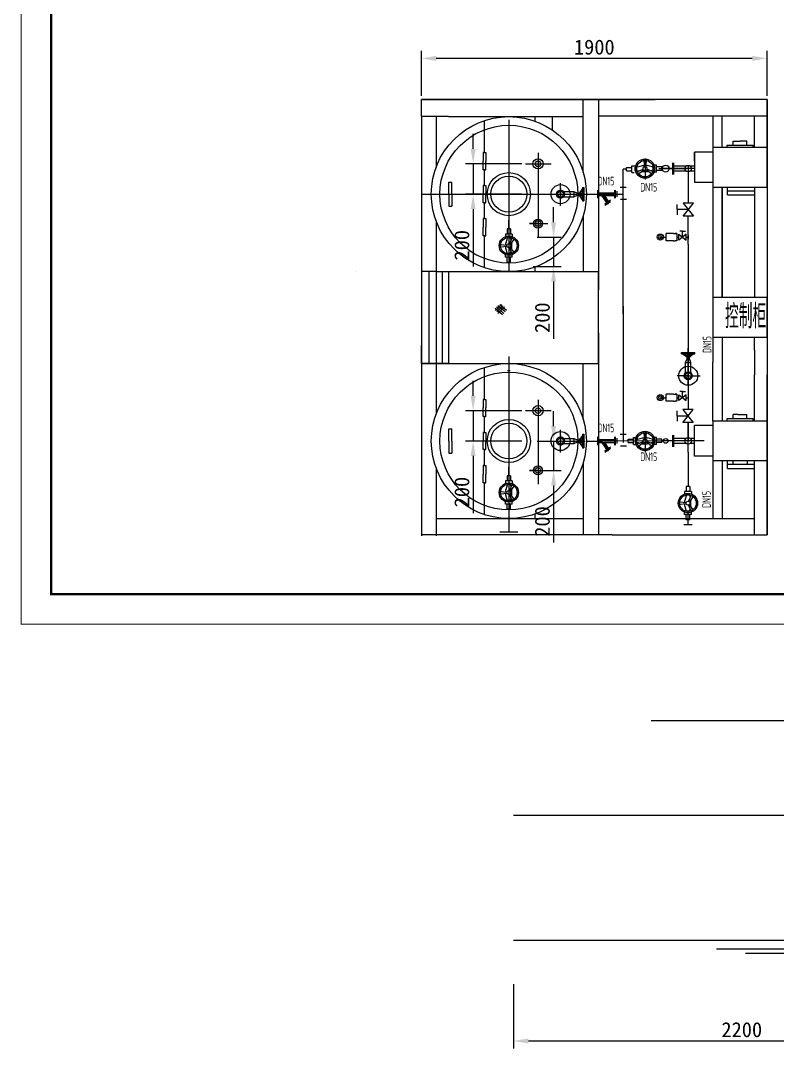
# Model space of a CAD drawing. Header units: millimetres. Extents: x 74 to 371, y -52 to 229.
# Drawn here: x 74.2 to 200.7, y -51.7 to 120.2 of the extents above; entities that cross this region are included whole.
import ezdxf
from ezdxf.enums import TextEntityAlignment as Align

# ---------------------------------------------------------------- set-up
doc = ezdxf.new("R2010")
doc.units = ezdxf.units.MM
doc.header["$PDMODE"] = 35
doc.styles.add('S1', font='isocp.shx', dxfattribs={"width": 0.6, "height": 4.5, "bigfont": 'chinese.shx'})
doc.dimstyles.new('ISO-25', dxfattribs={"dimtxt": 2.5, "dimasz": 2.5, "dimexe": 1.25, "dimexo": 0.625, "dimtad": 1, "dimtxsty": 'Standard', "dimcen": 2.5, "dimadec": 0, "dimazin": 0, "dimtfac": 1, "dimtmove": 0, "dimatfit": 3, "dimfxl": 0, "dimarcsym": 0})

# ---------------------------------------------------------------- blocks, each defined once
blk = doc.blocks.new('*D17')
at = {"color": 0, "lineweight": -2}
for p, q in [((163.27, 86.46), (163.27, 88.96)), ((160.54, 83.96), (164.52, 83.96)), ((163.27, 83.96), (163.27, 79.04)), ((159.84, 79.04), (164.52, 79.04)), ((163.27, 76.54), (163.27, 66.96))]:
    blk.add_line(p, q, dxfattribs=at)
at = {"color": 0}
for points in [[(162.85, 86.46), (163.68, 86.46), (163.27, 83.96)], [(162.85, 76.54), (163.68, 76.54), (163.27, 79.04)]]:
    blk.add_solid(points, dxfattribs=at)
at = {"layer": 'Defpoints', "color": 0}
for p in [(159.92, 83.96), (159.22, 79.04), (163.27, 79.04)]:
    blk.add_point(p, dxfattribs=at)
at = {"color": 0, "insert": (161.39, 70.5), "char_height": 2.5, "attachment_point": 5, "rotation": 90}
blk.add_mtext('\\A1;200', dxfattribs=at)
blk = doc.blocks.new('*D18')
at = {"color": 0, "lineweight": -2}
for p, q in [((149.81, 98.74), (149.81, 101.24)), ((157.95, 96.24), (148.56, 96.24)), ((149.81, 96.24), (149.81, 91.16)), ((157.95, 91.16), (148.56, 91.16)), ((149.81, 88.66), (149.81, 79.08))]:
    blk.add_line(p, q, dxfattribs=at)
at = {"color": 0}
for points in [[(149.4, 98.74), (150.23, 98.74), (149.81, 96.24)], [(149.4, 88.66), (150.23, 88.66), (149.81, 91.16)]]:
    blk.add_solid(points, dxfattribs=at)
at = {"layer": 'Defpoints', "color": 0}
for p in [(158.58, 96.24), (149.81, 91.16), (158.58, 91.16)]:
    blk.add_point(p, dxfattribs=at)
at = {"color": 0, "insert": (147.94, 82.62), "char_height": 2.5, "attachment_point": 5, "rotation": 90}
blk.add_mtext('\\A1;200', dxfattribs=at)
blk = doc.blocks.new('*D21')
at = {"color": 0, "lineweight": -2}
for p, q in [((163.27, 52.38), (163.27, 54.88)), ((160.54, 49.88), (164.52, 49.88)), ((163.27, 49.88), (163.27, 44.96)), ((159.84, 44.96), (164.52, 44.96)), ((163.27, 42.46), (163.27, 32.88))]:
    blk.add_line(p, q, dxfattribs=at)
at = {"color": 0}
for points in [[(162.85, 52.38), (163.68, 52.38), (163.27, 49.88)], [(162.85, 42.46), (163.68, 42.46), (163.27, 44.96)]]:
    blk.add_solid(points, dxfattribs=at)
at = {"layer": 'Defpoints', "color": 0}
for p in [(159.92, 49.88), (159.22, 44.96), (163.27, 44.96)]:
    blk.add_point(p, dxfattribs=at)
at = {"color": 0, "insert": (161.39, 36.42), "char_height": 2.5, "attachment_point": 5, "rotation": 90}
blk.add_mtext('\\A1;200', dxfattribs=at)
blk = doc.blocks.new('*D22')
at = {"color": 0, "lineweight": -2}
for p, q in [((149.81, 57.45), (149.81, 59.95)), ((157.95, 54.95), (148.56, 54.95)), ((149.81, 54.95), (149.81, 49.88)), ((157.95, 49.88), (148.56, 49.88)), ((149.81, 47.38), (149.81, 37.79))]:
    blk.add_line(p, q, dxfattribs=at)
at = {"color": 0}
for points in [[(149.4, 57.45), (150.23, 57.45), (149.81, 54.95)], [(149.4, 47.38), (150.23, 47.38), (149.81, 49.88)]]:
    blk.add_solid(points, dxfattribs=at)
at = {"layer": 'Defpoints', "color": 0}
for p in [(158.58, 54.95), (149.81, 49.88), (158.58, 49.88)]:
    blk.add_point(p, dxfattribs=at)
at = {"color": 0, "insert": (147.94, 41.34), "char_height": 2.5, "attachment_point": 5, "rotation": 90}
blk.add_mtext('\\A1;200', dxfattribs=at)
blk = doc.blocks.new('*D39')
at = {"color": 0, "lineweight": -2}
for p, q in [((232.88, -32.21), (232.88, -51.7)), ((156.56, -40.93), (156.56, -51.7)), ((159.06, -50.45), (230.38, -50.45))]:
    blk.add_line(p, q, dxfattribs=at)
at = {"color": 0}
for points in [[(159.06, -50.04), (159.06, -50.87), (156.56, -50.45)], [(230.38, -50.04), (230.38, -50.87), (232.88, -50.45)]]:
    blk.add_solid(points, dxfattribs=at)
at = {"layer": 'Defpoints', "color": 0}
for p in [(232.88, -31.59), (156.56, -40.31), (232.88, -50.45)]:
    blk.add_point(p, dxfattribs=at)
at = {"color": 0, "insert": (194.72, -48.58), "char_height": 2.5, "attachment_point": 5}
blk.add_mtext('\\A1;2200', dxfattribs=at)
blk = doc.blocks.new('*D40')
at = {"color": 0, "lineweight": -2}
for p, q in [((210.76, -32.53), (210.76, -30.03)), ((190.51, -35.03), (212.01, -35.03)), ((195.34, -35.75), (212.01, -35.75)), ((210.76, -35.03), (210.76, -35.75)), ((210.76, -38.25), (210.76, -45.75))]:
    blk.add_line(p, q, dxfattribs=at)
at = {"color": 0}
for points in [[(210.34, -32.53), (211.18, -32.53), (210.76, -35.03)], [(210.34, -38.25), (211.18, -38.25), (210.76, -35.75)]]:
    blk.add_solid(points, dxfattribs=at)
at = {"layer": 'Defpoints', "color": 0}
for p in [(189.88, -35.03), (194.72, -35.75), (210.76, -35.75)]:
    blk.add_point(p, dxfattribs=at)
at = {"color": 0, "insert": (208.88, -43.25), "char_height": 2.5, "attachment_point": 5, "rotation": 90}
blk.add_mtext('\\A1;20', dxfattribs=at)
blk = doc.blocks.new('*D43')
at = {"color": 0, "lineweight": -2}
for p, q in [((141.16, 107.63), (141.16, 115.12)), ((196.48, 113.87), (143.66, 113.87)), ((198.98, 107.63), (198.98, 115.12))]:
    blk.add_line(p, q, dxfattribs=at)
at = {"color": 0}
for points in [[(143.66, 114.28), (143.66, 113.45), (141.16, 113.87)], [(196.48, 114.28), (196.48, 113.45), (198.98, 113.87)]]:
    blk.add_solid(points, dxfattribs=at)
at = {"layer": 'Defpoints', "color": 0}
for p in [(141.16, 113.87), (141.16, 107), (198.98, 107)]:
    blk.add_point(p, dxfattribs=at)
at = {"color": 0, "insert": (170.07, 115.74), "char_height": 2.5, "attachment_point": 5}
blk.add_mtext('\\A1;1900', dxfattribs=at)

msp = doc.modelspace()

# ---------------------------------------------------------------- linework, layer by layer
at = {"color": 0}
for p, q in [((141.164, 107), (145.703, 107)), ((141.164, 107), (141.24, 107)), ((198.983, 107), (141.164, 107)), ((141.164, 104.12), (141.164, 107)), ((145.703, 107), (180.263, 107)), ((168.221, 94.803), (168.221, 107)), ((170.75, 107), (170.75, 75.149)), ((198.983, 99.325), (198.983, 107)), ((198.983, 107), (198.983, 34.172)), ((141.164, 104.12), (141.164, 78.2)), ((145.703, 104.12), (141.164, 104.12)), ((143.622, 104.12), (143.622, 95.64)), ((145.703, 104.12), (168.221, 104.12)), ((151.715, 98.125), (151.715, 103.465)), ((155.783, 103.614), (155.783, 78.2)), ((160.105, 104.12), (160.105, 103.379)), ((163.038, 104.12), (163.038, 101.9)), ((170.75, 104.248), (198.983, 104.248)), ((189.898, 104.248), (189.898, 67.248)), ((191.416, 98.956), (191.416, 104.248)), ((196.823, 98.956), (196.823, 104.248)), ((198.983, 98.313), (198.983, 104.84)), ((193.279, 99.325), (193.279, 100.022)), ((193.279, 100.022), (194.434, 100.022)), ((195.589, 100.022), (194.434, 100.022)), ((195.589, 99.325), (195.589, 100.022)), ((151.715, 98.125), (151.484, 98.125)), ((151.484, 98.125), (151.484, 96.685)), ((151.715, 98.125), (151.945, 98.125)), ((151.715, 98.125), (151.945, 98.125)), ((151.945, 98.125), (151.945, 96.685)), ((151.945, 98.125), (151.945, 96.685)), ((160.66, 98.051), (160.66, 83.927)), ((189.898, 98.187), (186.829, 98.187)), ((186.829, 96.697), (186.829, 98.187)), ((186.829, 98.187), (186.829, 93.102)), ((198.983, 98.956), (189.898, 98.956)), ((189.898, 98.956), (189.898, 92.332)), ((189.898, 98.187), (189.898, 93.102)), ((196.63, 99.325), (192.238, 99.325)), ((192.238, 99.325), (192.238, 98.956)), ((196.63, 98.956), (196.63, 99.325)), ((198.983, 92.332), (198.983, 98.956)), ((198.983, 98.956), (198.983, 65.085)), ((151.484, 95.245), (151.484, 96.685)), ((151.945, 95.245), (151.945, 96.685)), ((151.945, 95.245), (151.945, 96.685)), ((178.347, 96.742), (178.46, 95.737)), ((178.543, 97.121), (178.543, 93.633)), ((178.738, 96.742), (178.626, 95.737)), ((183.168, 94.454), (183.168, 96.398)), ((183.168, 94.454), (183.168, 96.398)), ((183.384, 94.454), (183.384, 96.398)), ((183.384, 94.454), (183.384, 96.398)), ((186.829, 96.697), (186.829, 94.154)), ((151.715, 95.245), (151.484, 95.245)), ((151.715, 92.6), (151.715, 95.245)), ((151.715, 95.245), (151.945, 95.245)), ((151.715, 95.245), (151.945, 95.245)), ((158.578, 96.238), (162.863, 96.238)), ((174.891, 78.033), (174.891, 95.336)), ((175.461, 95.336), (174.891, 95.336)), ((175.461, 95.624), (176.325, 95.624)), ((175.461, 95.048), (175.461, 95.624)), ((175.461, 95.048), (176.325, 95.048)), ((176.325, 95.912), (176.901, 95.912)), ((176.325, 94.76), (176.325, 95.912)), ((176.325, 94.76), (176.748, 94.76)), ((176.901, 95.011), (176.901, 95.661)), ((176.901, 95.624), (177.05, 95.624)), ((176.901, 95.048), (177.05, 95.048)), ((177.305, 94.937), (178.232, 95.342)), ((177.338, 95.714), (178.111, 95.928)), ((177.338, 95.138), (177.599, 95.065)), ((177.5, 94.598), (178.315, 95.198)), ((177.988, 94.957), (178.111, 94.923)), ((178.111, 95.928), (178.438, 95.928)), ((178.111, 94.923), (178.975, 94.923)), ((178.647, 95.928), (178.975, 95.928)), ((179.585, 94.598), (178.771, 95.198)), ((179.781, 94.937), (178.854, 95.342)), ((179.748, 95.714), (178.975, 95.928)), ((179.098, 94.957), (178.975, 94.923)), ((179.748, 95.138), (179.486, 95.065)), ((179.748, 95.714), (179.896, 95.714)), ((179.748, 95.138), (179.896, 95.138)), ((179.896, 95.101), (179.896, 95.751)), ((180.472, 96.002), (180.049, 96.002)), ((180.472, 94.85), (180.049, 94.85)), ((180.472, 94.85), (180.472, 96.002)), ((181.336, 95.714), (180.472, 95.714)), ((181.336, 95.138), (180.472, 95.138)), ((180.844, 95.426), (185.481, 95.426)), ((181.336, 95.138), (181.336, 95.714)), ((182.676, 95.426), (181.336, 95.426)), ((184.763, 95.426), (182.006, 95.426)), ((184.763, 95.426), (182.006, 95.426)), ((183.839, 95.426), (182.006, 95.426)), ((185.405, 95.839), (183.384, 95.839)), ((185.421, 95.013), (183.384, 95.013)), ((186.933, 95.426), (183.909, 95.426)), ((185.786, 89.655), (185.786, 95.839)), ((186.829, 95.839), (186.123, 95.839)), ((186.829, 95.013), (186.123, 95.013)), ((145.732, 91.16), (145.732, 93.176)), ((145.732, 93.176), (146.25, 93.176)), ((146.25, 91.16), (146.25, 93.176)), ((164.423, 89.235), (164.423, 93.009)), ((189.898, 93.102), (186.829, 93.102)), ((141.164, 91.16), (174.891, 91.16)), ((145.732, 91.16), (145.732, 89.144)), ((146.25, 91.16), (146.25, 89.144)), ((151.715, 92.6), (151.484, 92.6)), ((151.715, 92.6), (151.484, 92.6)), ((151.484, 92.6), (151.484, 91.16)), ((151.484, 92.6), (151.484, 91.16)), ((151.484, 89.72), (151.484, 91.16)), ((151.484, 89.72), (151.484, 91.16)), ((151.715, 92.6), (151.945, 92.6)), ((151.715, 92.6), (151.945, 92.6)), ((151.945, 92.6), (151.945, 91.16)), ((151.945, 92.6), (151.945, 91.16)), ((151.945, 89.72), (151.945, 91.16)), ((151.945, 89.72), (151.945, 91.16)), ((163.406, 91.16), (168.557, 91.16)), ((164.423, 92.087), (164.423, 90.358)), ((164.945, 91.592), (166.647, 91.592)), ((166.647, 91.592), (167.255, 91.354)), ((166.647, 91.592), (166.647, 90.728)), ((167.255, 91.354), (167.582, 91.354)), ((167.255, 91.354), (167.255, 90.967)), ((167.582, 91.463), (167.582, 90.858)), ((167.813, 91.463), (167.582, 91.463)), ((168.095, 92.098), (167.623, 91.463)), ((168.095, 91.929), (167.748, 91.463)), ((167.813, 91.463), (167.813, 90.858)), ((167.813, 91.354), (168.095, 91.354)), ((168.095, 92.289), (168.095, 90.031)), ((168.095, 92.289), (168.297, 92.289)), ((168.297, 92.289), (168.297, 90.031)), ((168.743, 91.161), (171.44, 91.16)), ((170.649, 90.48), (170.649, 91.841)), ((173.628, 91.161), (170.649, 91.161)), ((170.75, 90.48), (170.75, 91.841)), ((170.75, 91.401), (173.527, 91.401)), ((173.527, 90.48), (173.527, 91.841)), ((173.628, 90.48), (173.628, 91.841)), ((173.826, 91.661), (173.826, 90.718)), ((174.387, 92.305), (175.394, 92.305)), ((174.487, 91.16), (174.891, 91.16)), ((189.898, 92.332), (198.983, 92.332)), ((189.898, 92.332), (189.898, 73.872)), ((191.416, 92.332), (191.416, 73.872)), ((191.416, 73.872), (191.416, 92.332)), ((192.336, 91.037), (192.336, 92.332)), ((196.823, 91.685), (192.336, 91.685)), ((196.823, 92.332), (196.823, 73.872)), ((151.715, 89.72), (151.484, 89.72)), ((151.715, 89.72), (151.484, 89.72)), ((151.715, 89.72), (151.509, 89.72)), ((151.715, 89.72), (151.509, 89.72)), ((151.715, 89.72), (151.945, 89.72)), ((151.715, 89.72), (151.945, 89.72)), ((151.715, 87.065), (151.715, 89.72)), ((151.715, 87.065), (151.715, 89.72)), ((164.945, 90.728), (166.647, 90.728)), ((166.647, 90.728), (167.255, 90.967)), ((167.255, 90.967), (167.582, 90.967)), ((167.813, 90.858), (167.582, 90.858)), ((168.095, 90.223), (167.623, 90.858)), ((168.095, 90.392), (167.748, 90.858)), ((167.813, 90.967), (168.095, 90.967)), ((168.095, 90.031), (168.297, 90.031)), ((170.75, 90.92), (173.527, 90.92)), ((171.332, 90.894), (172.088, 89.723)), ((171.549, 90.92), (172.416, 89.578)), ((171.783, 90.92), (172.409, 89.951)), ((171.815, 89.536), (172.76, 90.197)), ((171.854, 89.292), (172.798, 89.953)), ((174.429, 90.336), (175.456, 90.336)), ((183.946, 88.575), (183.946, 89.438)), ((184.906, 87.495), (186.65, 89.655)), ((184.922, 89.655), (186.634, 87.495)), ((186.65, 89.655), (184.922, 89.655)), ((192.336, 91.037), (196.823, 91.037)), ((145.732, 89.144), (146.25, 89.144)), ((185.778, 88.575), (183.946, 88.575)), ((183.946, 88.575), (183.946, 87.712)), ((143.622, 86.681), (143.622, 78.2)), ((151.484, 87.065), (151.484, 85.625)), ((151.484, 87.065), (151.484, 85.625)), ((151.715, 87.065), (151.484, 87.065)), ((151.715, 87.065), (151.484, 87.065)), ((151.715, 87.065), (151.509, 87.065)), ((151.715, 87.065), (151.509, 87.065)), ((151.715, 87.065), (151.945, 87.065)), ((151.715, 87.065), (151.945, 87.065)), ((151.945, 87.065), (151.945, 85.625)), ((155.79, 85.305), (155.786, 86.807)), ((160.66, 86.243), (159.218, 86.243)), ((159.218, 86.243), (162.321, 86.243)), ((168.221, 87.518), (168.221, 78.2)), ((186.634, 87.495), (184.906, 87.495)), ((186.634, 87.495), (184.906, 87.495)), ((185.764, 86.415), (185.77, 87.495)), ((185.764, 82.793), (185.764, 86.415)), ((151.484, 84.185), (151.484, 85.625)), ((151.945, 84.185), (151.945, 85.625)), ((156.359, 84.479), (155.207, 84.479)), ((155.207, 84.479), (155.207, 84.055)), ((155.495, 85.343), (155.495, 84.479)), ((156.071, 85.343), (155.495, 85.343)), ((156.071, 85.343), (156.071, 84.479)), ((156.359, 84.479), (156.359, 84.055)), ((182.061, 83.367), (182.061, 84.554)), ((182.718, 84.554), (182.061, 84.554)), ((183.323, 84.554), (182.389, 84.554)), ((183.323, 84.554), (183.863, 84.554)), ((183.863, 84.554), (183.561, 84.554)), ((183.863, 84.554), (183.863, 83.367)), ((184.219, 84.453), (185.429, 83.477)), ((184.219, 83.485), (184.219, 84.453)), ((184.219, 83.485), (184.219, 84.453)), ((185.429, 84.444), (184.219, 83.485)), ((184.824, 84.991), (184.341, 84.991)), ((184.824, 83.965), (184.824, 84.991)), ((184.824, 84.991), (185.307, 84.991)), ((185.429, 83.477), (185.429, 84.444)), ((185.764, 83.621), (185.764, 85.063)), ((185.764, 84.3), (185.764, 83.621)), ((151.715, 84.185), (151.484, 84.185)), ((151.715, 84.185), (151.945, 84.185)), ((151.715, 78.856), (151.715, 84.185)), ((151.715, 78.856), (151.715, 84.185)), ((154.467, 82.745), (155.472, 82.632)), ((155.495, 83.754), (155.281, 82.981)), ((155.281, 82.653), (155.281, 82.981)), ((156.108, 83.903), (155.458, 83.903)), ((155.495, 83.754), (155.495, 83.903)), ((156.272, 83.787), (155.867, 82.86)), ((156.611, 83.592), (156.011, 82.777)), ((156.071, 83.754), (156.071, 83.903)), ((156.071, 83.754), (156.144, 83.493)), ((156.252, 83.104), (156.286, 82.981)), ((156.286, 82.117), (156.286, 82.981)), ((181.1, 83.961), (182.061, 83.961)), ((182.718, 83.367), (182.061, 83.367)), ((183.323, 83.367), (182.718, 83.367)), ((183.323, 83.367), (183.561, 83.367)), ((183.863, 83.367), (183.561, 83.367)), ((183.863, 83.961), (184.219, 83.961)), ((185.429, 83.96), (185.764, 83.96)), ((185.764, 82.793), (185.764, 65.454)), ((154.467, 82.354), (155.472, 82.466)), ((155.207, 80.619), (155.207, 81.195)), ((155.281, 82.117), (155.281, 82.445)), ((155.495, 81.344), (155.281, 82.117)), ((156.108, 81.195), (155.458, 81.195)), ((155.495, 81.195), (155.495, 81.344)), ((156.272, 81.311), (155.867, 82.238)), ((156.611, 81.506), (156.011, 82.321)), ((156.071, 81.344), (156.144, 81.605)), ((156.071, 81.195), (156.071, 81.344)), ((156.252, 81.994), (156.286, 82.117)), ((156.359, 80.619), (156.359, 81.043)), ((156.359, 80.619), (155.207, 80.619)), ((155.495, 79.755), (155.495, 80.619)), ((156.071, 79.755), (155.495, 79.755)), ((156.071, 79.755), (156.071, 80.619)), ((130.179, 78.2), (130.179, 78.2)), ((141.164, 78.2), (141.164, 75.32)), ((143.622, 78.2), (141.164, 78.2)), ((141.164, 78.2), (141.164, 62.837)), ((142.393, 78.2), (142.393, 62.837)), ((143.622, 78.2), (145.703, 78.2)), ((143.622, 78.2), (143.622, 62.837)), ((144.663, 78.2), (144.663, 62.837)), ((145.703, 78.2), (168.221, 78.2)), ((145.703, 78.2), (145.703, 62.837)), ((160.105, 78.942), (160.105, 78.2)), ((168.221, 78.2), (170.75, 78.2)), ((170.75, 62.837), (170.75, 78.2)), ((174.891, 71.124), (174.891, 78.033)), ((154.548, 72.705), (153.531, 71.687)), ((154.932, 71.225), (153.721, 72.3)), ((154.769, 72.471), (153.802, 71.503)), ((155.079, 72.313), (153.96, 71.193)), ((155.146, 71.467), (153.969, 72.511)), ((155.389, 71.679), (154.276, 72.666)), ((174.891, 72.447), (174.891, 49.605)), ((198.983, 73.872), (189.898, 73.872)), ((198.983, 67.248), (198.983, 73.872)), ((154.727, 70.982), (153.514, 72.058)), ((141.164, 68.12), (141.164, 40.96)), ((170.75, 67.949), (170.75, 40.96)), ((189.898, 67.248), (198.983, 67.248)), ((189.898, 67.248), (189.898, 63.08)), ((191.416, 67.248), (191.416, 63.08)), ((196.823, 65.085), (196.823, 67.248)), ((141.164, 62.837), (141.164, 65.852)), ((141.164, 65.717), (141.24, 65.717)), ((141.164, 62.837), (141.164, 65.717)), ((141.164, 64.277), (141.164, 65.717)), ((170.75, 65.717), (170.75, 34.172)), ((185.764, 65.454), (185.764, 55.132)), ((185.768, 60.795), (185.768, 65.421)), ((155.783, 64.036), (155.783, 61.639)), ((184.64, 64.668), (186.897, 64.668)), ((184.64, 64.467), (184.64, 64.668)), ((184.64, 64.467), (186.897, 64.467)), ((184.831, 64.467), (185.466, 63.994)), ((185, 64.467), (185.466, 64.12)), ((185.336, 63.019), (185.575, 63.627)), ((185.466, 64.185), (186.071, 64.185)), ((185.466, 64.185), (185.466, 63.953)), ((185.466, 63.953), (186.071, 63.953)), ((185.575, 64.185), (185.575, 64.467)), ((185.575, 63.627), (185.575, 63.953)), ((185.575, 63.627), (185.962, 63.627)), ((185.962, 64.185), (185.962, 64.467)), ((185.962, 63.627), (185.962, 63.953)), ((186.2, 63.019), (185.962, 63.627)), ((186.537, 64.467), (186.071, 64.12)), ((186.706, 64.467), (186.071, 63.994)), ((186.071, 64.185), (186.071, 63.953)), ((186.897, 64.467), (186.897, 64.668)), ((196.823, 65.085), (196.823, 60.92)), ((198.983, 65.085), (198.983, 60.92)), ((141.164, 62.837), (141.164, 36.917)), ((145.703, 62.837), (141.164, 62.837)), ((141.164, 62.837), (170.75, 62.837)), ((143.622, 62.837), (143.622, 54.357)), ((145.703, 62.837), (168.221, 62.837)), ((151.715, 56.842), (151.715, 62.182)), ((155.783, 62.331), (155.783, 35.477)), ((168.221, 53.52), (168.221, 62.837)), ((185.336, 61.317), (185.336, 63.019)), ((185.336, 63.019), (186.2, 63.019)), ((186.2, 61.317), (186.2, 63.019)), ((189.898, 53.22), (189.898, 63.08)), ((191.416, 63.08), (191.416, 53.22)), ((155.99, 61.639), (155.536, 61.639)), ((185.768, 60.795), (183.944, 60.795)), ((184.842, 60.795), (186.571, 60.795)), ((185.768, 59.728), (185.768, 60.795)), ((186.446, 60.795), (187.737, 60.795)), ((196.823, 53.22), (196.823, 60.92)), ((198.983, 40.96), (198.983, 60.92)), ((185.768, 59.203), (185.768, 59.728)), ((151.715, 56.842), (151.484, 56.842)), ((151.484, 56.842), (151.484, 55.402)), ((151.715, 56.842), (151.945, 56.842)), ((151.715, 56.842), (151.945, 56.842)), ((151.945, 56.842), (151.945, 55.402)), ((151.945, 56.842), (151.945, 55.402)), ((160.66, 56.768), (160.66, 42.644)), ((181.1, 57.121), (182.061, 57.121)), ((182.061, 56.528), (182.061, 57.714)), ((182.718, 57.714), (182.061, 57.714)), ((183.323, 57.714), (182.389, 57.714)), ((183.323, 57.714), (183.863, 57.714)), ((183.863, 57.714), (183.561, 57.714)), ((183.863, 57.714), (183.863, 56.528)), ((183.863, 57.121), (184.219, 57.121)), ((184.219, 57.613), (185.429, 56.637)), ((184.219, 56.646), (184.219, 57.613)), ((184.219, 56.646), (184.219, 57.613)), ((185.429, 57.605), (184.219, 56.646)), ((184.824, 58.151), (184.341, 58.151)), ((184.824, 57.125), (184.824, 58.151)), ((184.824, 58.151), (185.307, 58.151)), ((185.429, 56.637), (185.429, 57.605)), ((185.429, 57.121), (185.764, 57.121)), ((185.764, 57.121), (185.764, 56.936)), ((151.484, 53.962), (151.484, 55.402)), ((151.945, 53.962), (151.945, 55.402)), ((151.945, 53.962), (151.945, 55.402)), ((182.718, 56.528), (182.061, 56.528)), ((183.323, 56.528), (182.718, 56.528)), ((183.323, 56.528), (183.561, 56.528)), ((183.863, 56.528), (183.561, 56.528)), ((186.62, 55.132), (184.892, 55.132)), ((184.892, 55.132), (186.103, 53.605)), ((185.383, 53.6), (186.62, 55.132)), ((151.715, 53.962), (151.484, 53.962)), ((151.715, 51.317), (151.715, 53.962)), ((151.715, 53.962), (151.945, 53.962)), ((151.715, 53.962), (151.945, 53.962)), ((158.578, 54.955), (162.863, 54.955)), ((183.916, 54.052), (183.916, 54.915)), ((183.916, 54.052), (183.916, 53.189)), ((185.748, 54.052), (183.916, 54.052)), ((184.876, 52.972), (185.383, 53.6)), ((186.103, 53.605), (186.604, 52.972)), ((196.63, 53.588), (192.238, 53.588)), ((192.238, 53.588), (192.238, 53.22)), ((194.075, 54.286), (193.279, 54.286)), ((193.279, 53.588), (193.279, 54.286)), ((194.075, 54.286), (195.589, 54.286)), ((195.589, 53.588), (195.589, 54.286)), ((196.63, 53.22), (196.63, 53.588)), ((145.732, 49.877), (145.732, 51.893)), ((145.732, 51.893), (146.25, 51.893)), ((146.25, 49.877), (146.25, 51.893)), ((164.423, 47.952), (164.423, 51.726)), ((186.604, 52.972), (184.876, 52.972)), ((185.764, 51.828), (185.74, 52.972)), ((185.764, 52.972), (185.764, 49.893)), ((185.764, 48.024), (185.764, 51.828)), ((185.764, 51.828), (185.764, 49.926)), ((186.829, 47.365), (186.829, 52.45)), ((188.343, 52.45), (186.829, 52.45)), ((189.898, 52.45), (188.343, 52.45)), ((198.983, 53.22), (189.898, 53.22)), ((189.898, 53.22), (189.898, 46.596)), ((189.898, 52.45), (189.898, 47.365)), ((145.732, 49.877), (145.732, 47.861)), ((146.25, 49.877), (146.25, 47.861)), ((151.715, 51.317), (151.484, 51.317)), ((151.715, 51.317), (151.484, 51.317)), ((151.484, 51.317), (151.484, 49.877)), ((151.484, 51.317), (151.484, 49.877)), ((151.484, 48.437), (151.484, 49.877)), ((151.484, 48.437), (151.484, 49.877)), ((151.715, 51.317), (151.945, 51.317)), ((151.715, 51.317), (151.945, 51.317)), ((151.945, 51.317), (151.945, 49.877)), ((151.945, 51.317), (151.945, 49.877)), ((151.945, 48.437), (151.945, 49.877)), ((151.945, 48.437), (151.945, 49.877)), ((163.406, 49.877), (168.557, 49.877)), ((164.423, 50.804), (164.423, 49.075)), ((164.945, 50.309), (166.647, 50.309)), ((166.647, 50.309), (167.255, 50.071)), ((166.647, 50.309), (166.647, 49.445)), ((167.255, 50.071), (167.582, 50.071)), ((167.255, 50.071), (167.255, 49.684)), ((167.582, 50.18), (167.582, 49.575)), ((167.813, 50.18), (167.582, 50.18)), ((168.095, 50.815), (167.623, 50.18)), ((168.095, 50.646), (167.748, 50.18)), ((167.813, 50.18), (167.813, 49.575)), ((167.813, 50.071), (168.095, 50.071)), ((168.095, 51.006), (168.095, 48.748)), ((168.095, 51.006), (168.297, 51.006)), ((168.297, 51.006), (168.297, 48.748)), ((168.743, 49.878), (171.44, 49.877)), ((170.649, 49.197), (170.649, 50.558)), ((173.628, 49.877), (170.649, 49.877)), ((170.75, 49.197), (170.75, 50.558)), ((170.75, 50.118), (173.527, 50.118)), ((183.134, 49.891), (172.465, 49.877)), ((173.527, 49.197), (173.527, 50.558)), ((173.628, 49.197), (173.628, 50.558)), ((173.826, 50.378), (173.826, 49.435)), ((174.387, 51.022), (175.394, 51.022)), ((175.749, 50.181), (176.613, 50.181)), ((175.749, 49.605), (175.749, 50.181)), ((176.613, 49.317), (176.613, 50.469)), ((176.613, 50.469), (177.189, 50.469)), ((177.189, 49.568), (177.189, 50.218)), ((177.189, 50.181), (177.338, 50.181)), ((177.338, 50.181), (178.111, 50.395)), ((178.111, 50.395), (178.438, 50.395)), ((178.347, 51.21), (178.46, 50.204)), ((178.543, 51.473), (178.543, 47.985)), ((178.738, 51.21), (178.626, 50.204)), ((178.647, 50.395), (178.975, 50.395)), ((179.748, 50.181), (178.975, 50.395)), ((179.748, 50.181), (179.896, 50.181)), ((179.896, 49.568), (179.896, 50.218)), ((180.472, 50.469), (180.049, 50.469)), ((180.472, 49.317), (180.472, 50.469)), ((181.336, 50.181), (180.472, 50.181)), ((181.336, 49.605), (181.336, 50.181)), ((182.006, 49.893), (181.336, 49.893)), ((184.652, 49.893), (182.006, 49.893)), ((183.168, 48.921), (183.168, 50.865)), ((183.384, 48.921), (183.384, 50.865)), ((185.405, 50.306), (183.384, 50.306)), ((186.434, 49.893), (183.678, 49.893)), ((188.447, 49.893), (185.423, 49.893)), ((186.829, 50.306), (186.123, 50.306)), ((151.715, 48.437), (151.484, 48.437)), ((151.715, 48.437), (151.484, 48.437)), ((151.715, 48.437), (151.509, 48.437)), ((151.715, 48.437), (151.509, 48.437)), ((151.715, 48.437), (151.945, 48.437)), ((151.715, 48.437), (151.945, 48.437)), ((151.715, 45.782), (151.715, 48.437)), ((151.715, 45.782), (151.715, 48.437)), ((164.945, 49.445), (166.647, 49.445)), ((166.647, 49.445), (167.255, 49.684)), ((167.255, 49.684), (167.582, 49.684)), ((167.813, 49.575), (167.582, 49.575)), ((168.095, 48.94), (167.623, 49.575)), ((168.095, 49.109), (167.748, 49.575)), ((167.813, 49.684), (168.095, 49.684)), ((168.095, 48.748), (168.297, 48.748)), ((170.75, 49.637), (173.527, 49.637)), ((171.332, 49.611), (172.088, 48.44)), ((171.549, 49.637), (172.416, 48.295)), ((171.783, 49.637), (172.409, 48.668)), ((171.815, 48.252), (172.76, 48.914)), ((171.854, 48.008), (172.798, 48.67)), ((174.429, 49.053), (175.456, 49.053)), ((175.749, 49.605), (176.613, 49.605)), ((176.613, 49.317), (177.036, 49.317)), ((177.189, 49.605), (177.338, 49.605)), ((177.305, 49.404), (178.232, 49.809)), ((177.338, 49.605), (177.599, 49.533)), ((177.5, 49.065), (178.315, 49.666)), ((177.988, 49.425), (178.111, 49.391)), ((178.111, 49.391), (178.975, 49.391)), ((179.585, 49.065), (178.771, 49.666)), ((179.781, 49.404), (178.854, 49.809)), ((179.098, 49.425), (178.975, 49.391)), ((179.748, 49.605), (179.486, 49.533)), ((179.748, 49.605), (179.896, 49.605)), ((180.472, 49.317), (180.049, 49.317)), ((181.336, 49.605), (180.472, 49.605)), ((185.421, 49.48), (183.384, 49.48)), ((186.829, 49.48), (186.123, 49.48)), ((145.732, 47.861), (146.25, 47.861)), ((185.764, 47.385), (185.764, 42.287)), ((189.898, 47.365), (186.829, 47.365)), ((189.898, 47.365), (188.343, 47.365)), ((189.898, 46.596), (198.983, 46.596)), ((189.898, 46.596), (189.898, 42.428)), ((191.416, 46.596), (191.416, 42.428)), ((191.416, 46.596), (191.416, 36.917)), ((192.336, 45.3), (192.336, 46.596)), ((193.231, 46.596), (193.231, 45.98)), ((195.65, 45.98), (195.65, 46.596)), ((196.823, 40.96), (196.823, 46.596)), ((143.622, 45.398), (143.622, 36.917)), ((151.484, 45.782), (151.484, 44.342)), ((151.484, 45.782), (151.484, 44.342)), ((151.715, 45.782), (151.484, 45.782)), ((151.715, 45.782), (151.484, 45.782)), ((151.715, 45.782), (151.509, 45.782)), ((151.715, 45.782), (151.509, 45.782)), ((151.715, 45.782), (151.945, 45.782)), ((151.715, 45.782), (151.945, 45.782)), ((151.945, 45.782), (151.945, 44.342)), ((155.79, 44.022), (155.786, 45.524)), ((160.66, 44.96), (159.218, 44.96)), ((159.218, 44.96), (162.321, 44.96)), ((168.221, 46.235), (168.221, 34.172)), ((196.902, 45.948), (192.336, 45.948)), ((192.336, 45.3), (196.902, 45.3)), ((151.484, 42.902), (151.484, 44.342)), ((151.945, 42.902), (151.945, 44.342)), ((156.359, 43.196), (155.207, 43.196)), ((155.207, 43.196), (155.207, 42.772)), ((155.495, 44.06), (155.495, 43.196)), ((156.071, 44.06), (155.495, 44.06)), ((156.071, 44.06), (156.071, 43.196)), ((156.359, 43.196), (156.359, 42.772)), ((151.715, 42.902), (151.484, 42.902)), ((151.715, 42.902), (151.945, 42.902)), ((151.715, 37.572), (151.715, 42.902)), ((151.715, 37.572), (151.715, 42.902)), ((154.467, 41.461), (155.472, 41.349)), ((155.495, 42.471), (155.281, 41.698)), ((155.281, 41.37), (155.281, 41.698)), ((156.108, 42.62), (155.458, 42.62)), ((155.495, 42.471), (155.495, 42.62)), ((156.272, 42.504), (155.867, 41.577)), ((156.611, 42.309), (156.011, 41.494)), ((156.071, 42.471), (156.071, 42.62)), ((156.071, 42.471), (156.144, 42.21)), ((156.252, 41.821), (156.286, 41.698)), ((156.286, 40.834), (156.286, 41.698)), ((186.302, 41.423), (185.15, 41.423)), ((185.15, 41.423), (185.15, 41)), ((185.438, 42.287), (185.438, 41.423)), ((186.014, 42.287), (185.438, 42.287)), ((186.014, 42.287), (186.014, 41.423)), ((186.302, 41.423), (186.302, 41)), ((189.898, 42.428), (189.898, 36.917)), ((154.467, 41.07), (155.472, 41.183)), ((155.207, 39.336), (155.207, 39.912)), ((155.281, 40.834), (155.281, 41.162)), ((155.495, 40.061), (155.281, 40.834)), ((156.108, 39.912), (155.458, 39.912)), ((155.495, 39.912), (155.495, 40.061)), ((156.272, 40.028), (155.867, 40.955)), ((156.611, 40.223), (156.011, 41.038)), ((156.071, 40.061), (156.144, 40.322)), ((156.071, 39.912), (156.071, 40.061)), ((156.252, 40.711), (156.286, 40.834)), ((156.359, 39.336), (156.359, 39.76)), ((184.409, 39.689), (185.415, 39.576)), ((185.438, 40.699), (185.223, 39.926)), ((185.223, 39.598), (185.223, 39.926)), ((186.051, 40.847), (185.401, 40.847)), ((185.438, 40.699), (185.438, 40.847)), ((186.215, 40.732), (185.81, 39.804)), ((186.553, 40.536), (185.953, 39.722)), ((186.014, 40.699), (186.014, 40.847)), ((186.014, 40.699), (186.086, 40.437)), ((186.194, 40.048), (186.228, 39.926)), ((186.228, 39.062), (186.228, 39.926)), ((196.823, 34.172), (196.823, 40.96)), ((198.983, 34.172), (198.983, 40.96)), ((156.359, 39.336), (155.207, 39.336)), ((155.495, 38.472), (155.495, 39.336)), ((156.071, 38.472), (155.495, 38.472)), ((156.071, 38.472), (156.071, 39.336)), ((184.409, 39.298), (185.415, 39.411)), ((185.15, 37.564), (185.15, 38.14)), ((185.223, 39.062), (185.223, 39.389)), ((185.438, 38.289), (185.223, 39.062)), ((186.051, 38.14), (185.401, 38.14)), ((185.438, 38.14), (185.438, 38.289)), ((185.726, 38.014), (185.726, 36.106)), ((186.215, 38.255), (185.81, 39.183)), ((186.553, 38.451), (185.953, 39.265)), ((186.014, 38.289), (186.086, 38.55)), ((186.014, 38.14), (186.014, 38.289)), ((186.194, 38.939), (186.228, 39.062)), ((186.302, 37.564), (186.302, 37.987)), ((141.164, 36.917), (141.164, 34.037)), ((143.622, 36.917), (145.703, 36.917)), ((143.622, 36.917), (143.622, 34.037)), ((145.703, 36.917), (168.221, 36.917)), ((155.783, 36.917), (155.783, 34.64)), ((160.105, 37.659), (160.105, 36.917)), ((170.75, 36.917), (196.823, 36.917)), ((186.302, 37.564), (185.15, 37.564)), ((185.438, 36.7), (185.438, 37.564)), ((186.014, 36.7), (185.438, 36.7)), ((185.726, 37.564), (185.726, 35.921)), ((186.014, 36.7), (186.014, 37.564)), ((157.293, 34.64), (154.269, 34.64)), ((185.014, 35.921), (186.438, 35.921)), ((173.038, 34.172), (141.164, 34.172)), ((157.293, 34.208), (154.269, 34.208)), ((173.038, 34.172), (170.878, 34.172)), ((173.038, 34.172), (198.983, 34.172)), ((179.598, 3.128), (214.158, 3.128)), ((156.558, -12.712), (232.878, -12.712)), ((156.558, -33.592), (215.132, -33.592))]:
    msp.add_line(p, q, dxfattribs=at)
at = {"color": 0, "linetype": 'Continuous'}
msp.add_line((155.783, 62.837), (155.783, 61.639), dxfattribs=at)
msp.add_line((185.764, 48.024), (185.764, 47.385))
for points, const_width in [([(74.269, 19.261), (371.269, 19.261), (371.269, 229.261), (74.269, 229.261)], 0.2), ([(79.269, 24.261), (366.269, 24.261), (366.269, 204.261), (79.269, 204.261)], 0.4)]:
    msp.add_lwpolyline(points, close=True, dxfattribs=dict(const_width=const_width))
at = {"color": 0}
for centre, radius in [((155.783, 91.16), 12.96), ((155.783, 91.16), 11.52), ((160.66, 96.238), 0.851), ((160.66, 96.238), 0.461), ((178.543, 95.426), 1.613), ((178.543, 95.426), 1.392), ((155.783, 91.16), 3.6), ((178.543, 95.426), 0.322), ((182.006, 95.426), 0.576), ((182.006, 95.426), 0.576), ((185.764, 95.426), 0.547), ((155.783, 91.16), 3), ((164.423, 91.16), 1.592), ((164.423, 91.16), 0.677), ((164.423, 91.16), 0.502), ((160.66, 86.243), 0.745), ((160.653, 86.257), 0.461), ((181.099, 83.978), 0.51), ((181.099, 83.978), 0.272), ((155.783, 82.549), 1.613), ((155.783, 82.549), 1.392), ((155.783, 82.549), 0.322), ((155.783, 49.877), 12.96), ((185.768, 60.795), 1.592), ((155.783, 49.877), 11.52), ((185.768, 60.795), 0.677), ((185.768, 60.795), 0.502), ((181.099, 57.138), 0.51), ((181.099, 57.138), 0.272), ((160.66, 54.955), 0.851), ((160.66, 54.955), 0.461), ((155.783, 49.877), 3.6), ((155.783, 49.877), 3), ((164.423, 49.877), 1.592), ((164.423, 49.877), 0.677), ((164.423, 49.877), 0.502), ((178.543, 49.893), 1.613), ((178.543, 49.893), 1.392), ((178.543, 49.893), 0.322), ((182.006, 49.893), 0.388), ((185.764, 49.893), 0.547), ((160.66, 44.96), 0.745), ((160.653, 44.974), 0.461), ((155.783, 41.266), 1.613), ((155.783, 41.266), 1.392), ((155.783, 41.266), 0.322), ((185.726, 39.494), 1.613), ((185.726, 39.494), 1.392), ((185.726, 39.494), 0.322)]:
    msp.add_circle(centre, radius, dxfattribs=at)
for centre, radius, start, end in [((178.29, 96.736), 0.0576, 6.39067, 100.91703), ((178.795, 96.736), 0.0576, 79.08297, 173.60933), ((176.994, 94.9), 0.0576, 199.08297, 293.60933), ((179.551, 94.552), 0.0576, 319.08297, 53.60933), ((179.804, 94.989), 0.0576, 246.39067, 340.91703), ((177.246, 94.462), 0.0576, 126.39067, 220.91703), ((172.371, 89.653), 0.0877, 215.00561, 35.00561), ((154.473, 82.802), 0.0576, 169.08297, 263.60933), ((156.22, 83.81), 0.0576, 336.39067, 70.91703), ((156.657, 83.557), 0.0576, 49.08297, 143.60933), ((154.473, 82.296), 0.0576, 96.39067, 190.91703), ((156.22, 81.288), 0.0576, 289.08297, 23.60933), ((156.657, 81.541), 0.0576, 216.39067, 310.91703), ((178.29, 51.203), 0.0576, 6.39067, 100.91703), ((178.795, 51.203), 0.0576, 79.08297, 173.60933), ((172.371, 48.37), 0.0877, 215.00561, 35.00561), ((177.282, 49.457), 0.0576, 199.08297, 293.60933), ((177.534, 49.019), 0.0576, 126.39067, 220.91703), ((179.551, 49.019), 0.0576, 319.08297, 53.60933), ((179.804, 49.457), 0.0576, 246.39067, 340.91703), ((154.473, 41.519), 0.0576, 169.08297, 263.60933), ((156.22, 42.527), 0.0576, 336.39067, 70.91703), ((156.657, 42.274), 0.0576, 49.08297, 143.60933), ((154.473, 41.013), 0.0576, 96.39067, 190.91703), ((156.22, 40.005), 0.0576, 289.08297, 23.60933), ((156.657, 40.258), 0.0576, 216.39067, 310.91703), ((184.415, 39.746), 0.0576, 169.08297, 263.60933), ((186.162, 40.755), 0.0576, 336.39067, 70.91703), ((186.6, 40.502), 0.0576, 49.08297, 143.60933), ((184.415, 39.241), 0.0576, 96.39067, 190.91703), ((186.162, 38.232), 0.0576, 289.08297, 23.60933), ((186.6, 38.485), 0.0576, 216.39067, 310.91703)]:
    msp.add_arc(centre, radius, start, end, dxfattribs=at)

# ---------------------------------------------------------------- texts
at = {"color": 0, "style": 'S1', "width": 0.6}
for p in [(172.011, 93.357), (179.163, 92.324), (172.011, 52.073), (179.163, 47.244)]:
    msp.add_text('DN15', height=1.44, dxfattribs=at).set_placement(p, align=Align.MIDDLE)
msp.add_text('控制柜', height=4.032, dxfattribs=at).set_placement((191.914, 68.711))
for p in [(188.922, 66.017), (188.828, 40.114)]:
    msp.add_text('DN15', height=1.44, rotation=90, dxfattribs=at).set_placement(p, align=Align.MIDDLE)

# ---------------------------------------------------------------- dimensions: what is measured, and where the dimension line sits
at = {"color": 0}
for base, p1, p2, text, picture, middle in [((141.164, 113.865), (198.983, 107), (141.164, 107), '1900', '*D43', (170.074, 115.74)), ((232.878, -50.452), (156.558, -40.307), (232.878, -31.587), '2200', '*D39', (194.718, -48.577))]:
    dim = msp.add_linear_dim(base=base, p1=p1, p2=p2, text=text, dimstyle='ISO-25', override={"dimtp": -0.009, "dimtm": 0.034, "dimtfac": 0.5, "dimtolj": 1}, dxfattribs=at)
    dim.commit()
    dim.dimension.update_dxf_attribs({"geometry": picture, "text_midpoint": middle})
for base, p1, p2, text, picture, middle in [((149.812, 91.16), (158.578, 96.238), (158.578, 91.16), '200', '*D18', (147.937, 82.619)), ((163.266, 79.043), (159.92, 83.96), (159.218, 79.043), '200', '*D17', (161.391, 70.501)), ((149.812, 49.877), (158.578, 54.955), (158.578, 49.877), '200', '*D22', (147.937, 41.336)), ((163.266, 44.96), (159.92, 49.877), (159.218, 44.96), '200', '*D21', (161.391, 36.418)), ((210.76, -35.752), (189.884, -35.033), (194.718, -35.752), '20', '*D40', (208.885, -43.252))]:
    dim = msp.add_linear_dim(base=base, p1=p1, p2=p2, angle=90, text=text, dimstyle='ISO-25', override={"dimtp": -0.009, "dimtm": 0.034, "dimtfac": 0.5, "dimtolj": 1}, dxfattribs=at)
    dim.commit()
    dim.dimension.update_dxf_attribs({"geometry": picture, "text_midpoint": middle})

doc.saveas('drawing.dxf')
